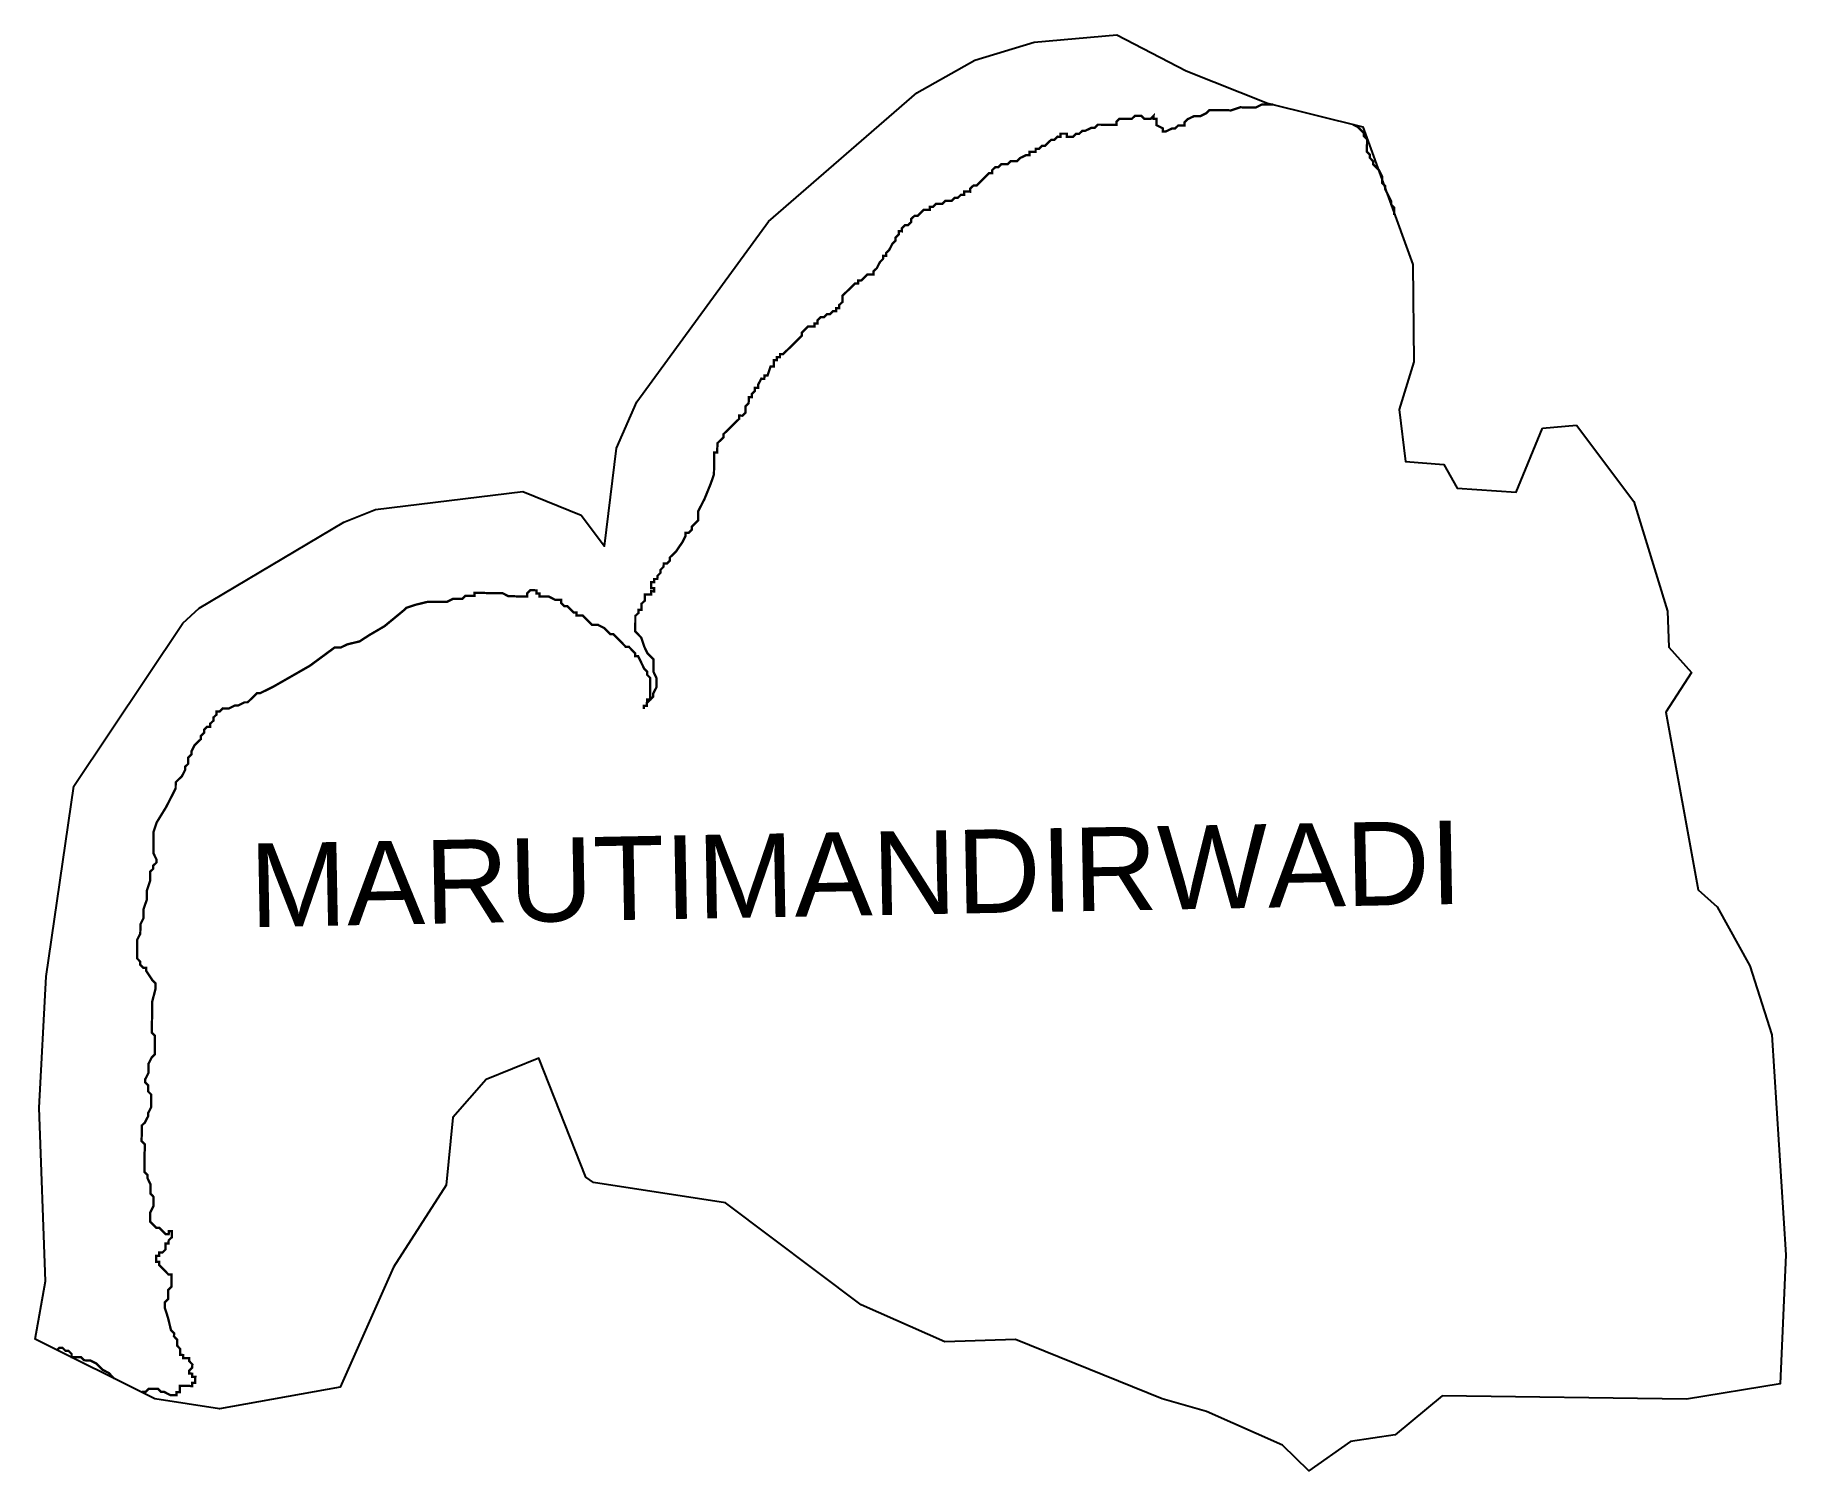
# Model space of a CAD drawing. Header units: metres. Extents: x 307300 to 309578, y 1927148 to 1929017.
import ezdxf

# ---------------------------------------------------------------- set-up
doc = ezdxf.new("R2010")
doc.units = ezdxf.units.M
for name, color, linetype in [('HAZARDS LINE', 1, 'Continuous'), ('village', 3, 'Continuous'), ('VILLAGE NAME', 250, 'Continuous')]:
    doc.layers.add(name, color=color, linetype=linetype)
doc.styles.get("Standard").update_dxf_attribs({"font": 'simplex.shx'})

msp = doc.modelspace()

# ---------------------------------------------------------------- linework, layer by layer
at = {"layer": 'HAZARDS LINE', "lineweight": 18, "const_width": 3.02}
for points in [[(307439.3, 1927250.5), (307440.2, 1927251.4), (307444.3, 1927251.4), (307448.3, 1927255.4), (307452.3, 1927255.4), (307456.4, 1927255.3), (307460.4, 1927255.3), (307464.4, 1927251.2), (307468.4, 1927251.2), (307476.4, 1927247.1), (307480.5, 1927247.1), (307484.5, 1927247), (307484.5, 1927251.1), (307488.6, 1927251), (307488.6, 1927255), (307488.6, 1927259.1), (307492.7, 1927259), (307496.7, 1927259), (307500.7, 1927259), (307504.7, 1927258.9), (307504.8, 1927263), (307508.8, 1927262.9), (307508.8, 1927267), (307508.9, 1927271), (307504.8, 1927271), (307504.9, 1927275), (307500.8, 1927275.1), (307500.9, 1927279.1), (307504.9, 1927283.1), (307505, 1927287.1), (307501, 1927291.2), (307501, 1927295.2), (307497, 1927295.3), (307493, 1927295.3), (307493, 1927299.3), (307489, 1927299.4), (307489, 1927303.4), (307489, 1927307.4), (307485.1, 1927311.5), (307485.1, 1927315.5), (307485.1, 1927319.5), (307481.1, 1927323.6), (307481.2, 1927327.6), (307477.2, 1927331.7), (307473.3, 1927347.8), (307469.4, 1927360), (307469.4, 1927368), (307473.5, 1927372), (307473.5, 1927376), (307473.6, 1927384.1), (307477.7, 1927388.1), (307477.7, 1927392.1), (307477.7, 1927396.1), (307477.8, 1927400.2), (307477.8, 1927404.2), (307473.8, 1927404.2), (307469.8, 1927408.3), (307465.8, 1927412.3), (307461.8, 1927416.4), (307461.8, 1927420.4), (307457.8, 1927420.5), (307457.8, 1927424.5), (307457.9, 1927428.5), (307461.9, 1927428.5), (307461.9, 1927432.5), (307466, 1927432.5), (307470, 1927436.5), (307470.1, 1927444.5), (307474.1, 1927444.5), (307474.2, 1927448.5), (307478.2, 1927452.5), (307478.3, 1927456.6), (307478.3, 1927460.6), (307474.3, 1927460.6), (307474.2, 1927456.6), (307470.2, 1927456.6), (307466.2, 1927460.7), (307462.2, 1927464.7), (307458.2, 1927464.8), (307454.2, 1927468.8), (307450.2, 1927472.9), (307450.2, 1927476.9), (307450.3, 1927481), (307450.3, 1927485), (307454.4, 1927493), (307454.4, 1927497), (307454.5, 1927505.1), (307450.5, 1927509.2), (307450.6, 1927513.2), (307450.6, 1927521.2), (307446.7, 1927529.3), (307446.7, 1927533.4), (307442.7, 1927537.4), (307442.7, 1927541.5), (307442.8, 1927549.5), (307442.9, 1927561.6), (307443, 1927565.6), (307443, 1927569.6), (307443, 1927573.7), (307439, 1927577.7), (307439.1, 1927585.8), (307439.1, 1927589.8), (307439.2, 1927593.9), (307439.2, 1927597.9), (307443.3, 1927601.9), (307447.4, 1927609.9), (307447.4, 1927613.9), (307451.5, 1927621.9), (307451.5, 1927626), (307451.6, 1927634), (307451.6, 1927638.1), (307447.6, 1927642.1), (307447.7, 1927650.2), (307443.7, 1927654.2), (307443.8, 1927658.3), (307447.9, 1927666.3), (307447.9, 1927670.3), (307448, 1927678.4), (307452.1, 1927686.4), (307456.1, 1927690.4), (307456.2, 1927694.4), (307456.2, 1927698.4), (307456.2, 1927702.5), (307456.3, 1927706.5), (307456.3, 1927710.5), (307456.3, 1927714.6), (307452.3, 1927718.6), (307452.4, 1927722.6), (307452.4, 1927726.7), (307452.5, 1927734.7), (307452.7, 1927758.9), (307456.9, 1927775), (307456.9, 1927783), (307452.9, 1927787.1), (307445, 1927799.2), (307445, 1927803.3), (307441, 1927803.3), (307437, 1927807.4), (307437, 1927811.4), (307433, 1927815.5), (307433.1, 1927819.5), (307433.1, 1927823.5), (307433.1, 1927827.5), (307433.2, 1927831.6), (307433.2, 1927835.6), (307433.2, 1927839.6), (307437.3, 1927847.6), (307437.4, 1927859.7), (307441.5, 1927867.8), (307441.6, 1927871.8), (307441.6, 1927875.8), (307441.6, 1927879.8), (307445.8, 1927891.9), (307445.9, 1927899.9), (307445.9, 1927904), (307450, 1927916), (307450.1, 1927928.1), (307454.2, 1927932.1), (307454.2, 1927936.1), (307458.3, 1927940.1), (307458.3, 1927944.1), (307454.4, 1927952.2), (307454.4, 1927956.3), (307454.5, 1927968.3), (307454.5, 1927972.4), (307454.6, 1927980.4), (307458.7, 1927992.5), (307471, 1928012.5), (307483.3, 1928036.6), (307483.3, 1928040.6), (307483.4, 1928044.6), (307487.4, 1928048.6), (307491.5, 1928052.6), (307495.6, 1928060.6), (307495.6, 1928064.7), (307499.7, 1928068.7), (307499.7, 1928076.7), (307503.8, 1928080.7), (307503.8, 1928084.7), (307507.9, 1928092.8), (307512, 1928096.8), (307516.1, 1928100.7), (307516.1, 1928104.8), (307520.2, 1928108.8), (307520.2, 1928112.8), (307524.3, 1928116.8), (307528.3, 1928116.8), (307528.3, 1928120.8), (307532.4, 1928124.8), (307532.4, 1928128.8), (307536.5, 1928132.8), (307536.5, 1928136.8), (307540.5, 1928136.8), (307544.6, 1928140.8), (307548.6, 1928140.7), (307552.7, 1928140.7), (307560.7, 1928144.7), (307564.8, 1928144.6), (307572.9, 1928148.6), (307576.9, 1928148.6), (307585, 1928156.5), (307589.1, 1928160.5), (307593.1, 1928160.5), (307609.3, 1928168.4), (307657.9, 1928196.2), (307690.3, 1928220.1), (307698.3, 1928220), (307706.4, 1928224), (307722.6, 1928227.9), (307734.7, 1928235.8), (307755, 1928247.7), (307779.3, 1928267.7), (307783.4, 1928271.6), (307795.5, 1928275.6), (307811.6, 1928279.5), (307831.8, 1928279.3), (307835.8, 1928279.2), (307843.9, 1928283.2), (307851.9, 1928283.1), (307856, 1928283.1), (307860, 1928287.1), (307872.1, 1928287), (307872.1, 1928291), (307876.2, 1928291), (307880.2, 1928290.9), (307884.2, 1928290.9), (307892.3, 1928290.8), (307896.3, 1928290.8), (307900.3, 1928290.8), (307904.4, 1928290.7), (307908.4, 1928290.7), (307916.4, 1928286.6), (307920.4, 1928286.6), (307928.5, 1928286.5), (307932.5, 1928286.5), (307936.5, 1928286.4), (307940.6, 1928286.4), (307940.6, 1928290.4), (307944.7, 1928294.4), (307948.7, 1928294.4), (307952.7, 1928294.3), (307952.7, 1928290.3), (307956.7, 1928290.3), (307956.7, 1928286.3), (307960.7, 1928286.2), (307964.7, 1928286.2), (307968.8, 1928286.2), (307976.8, 1928282.1), (307980.8, 1928282), (307984.8, 1928282), (307984.8, 1928278), (307988.8, 1928273.9), (307992.8, 1928273.9), (307996.8, 1928269.8), (308000.8, 1928265.7), (308004.8, 1928265.7), (308004.8, 1928261.7), (308008.8, 1928261.6), (308012.9, 1928261.6), (308016.9, 1928257.5), (308024.8, 1928249.4), (308028.9, 1928249.4), (308032.9, 1928249.3), (308040.9, 1928245.2), (308044.9, 1928241.2), (308048.9, 1928237.1), (308052.9, 1928237.1), (308056.9, 1928233), (308060.9, 1928229), (308064.9, 1928224.9), (308068.9, 1928220.8), (308072.9, 1928220.8), (308076.9, 1928216.7), (308080.9, 1928212.7), (308080.9, 1928208.6), (308084.9, 1928208.6), (308088.9, 1928200.5), (308092.8, 1928192.4), (308096.8, 1928188.4), (308096.8, 1928184.3), (308100.8, 1928180.3), (308100.7, 1928176.2), (308100.7, 1928172.2), (308100.7, 1928168.2), (308100.6, 1928164.2), (308100.6, 1928160.1), (308100.6, 1928156.1), (308100.5, 1928152.1), (308096.5, 1928152.1), (308096.4, 1928144.1), (308092.4, 1928144.1), (308092.4, 1928140.1), (308092.4, 1928144.1), (308096.4, 1928144.1), (308096.5, 1928148.1), (308100.5, 1928152.1), (308104.6, 1928156.1), (308104.6, 1928160.1), (308108.7, 1928168.1), (308108.7, 1928172.1), (308108.8, 1928176.2), (308108.8, 1928180.2), (308104.9, 1928188.3), (308104.9, 1928192.3), (308104.9, 1928196.3), (308105, 1928200.4), (308105, 1928204.4), (308101, 1928208.5), (308097, 1928212.5), (308093.1, 1928220.6), (308089.1, 1928232.7), (308085.1, 1928236.8), (308081.1, 1928240.9), (308081.2, 1928244.9), (308081.2, 1928248.9), (308081.3, 1928252.9), (308081.3, 1928257), (308081.3, 1928261), (308085.4, 1928265), (308085.4, 1928269), (308089.4, 1928269), (308089.5, 1928273), (308089.5, 1928277), (308093.6, 1928281), (308093.6, 1928285.1), (308093.6, 1928289.1), (308097.7, 1928289.1), (308101.7, 1928289), (308101.7, 1928293.1), (308105.8, 1928293), (308105.8, 1928297), (308101.8, 1928297.1), (308101.8, 1928301.1), (308101.8, 1928305.1), (308105.9, 1928305.1), (308105.9, 1928309.1), (308109.9, 1928309.1), (308110, 1928313.1), (308114, 1928317.1), (308114.1, 1928321.1), (308118.1, 1928325.1), (308118.2, 1928329.2), (308122.2, 1928329.1), (308126.3, 1928333.1), (308126.3, 1928337.2), (308130.3, 1928341.1), (308134.4, 1928345.1), (308142.6, 1928357.2), (308146.7, 1928365.2), (308146.7, 1928369.2), (308150.7, 1928369.2), (308154.8, 1928373.2), (308154.8, 1928377.2), (308158.9, 1928381.2), (308163, 1928385.2), (308163, 1928389.2), (308163, 1928393.2), (308163.1, 1928397.3), (308171.3, 1928413.3), (308179.5, 1928433.4), (308183.6, 1928445.4), (308183.7, 1928457.5), (308183.8, 1928469.6), (308183.9, 1928473.6), (308187.9, 1928473.6), (308187.9, 1928477.6), (308188, 1928481.6), (308188, 1928485.7), (308192.1, 1928489.7), (308196.1, 1928493.6), (308196.1, 1928497.7), (308200.2, 1928501.7), (308204.3, 1928505.7), (308208.3, 1928509.7), (308216.5, 1928517.6), (308216.5, 1928521.7), (308220.5, 1928521.6), (308224.6, 1928525.6), (308224.6, 1928529.7), (308224.7, 1928533.7), (308228.7, 1928537.7), (308228.8, 1928541.7), (308228.8, 1928545.7), (308232.8, 1928545.7), (308232.8, 1928549.7), (308236.9, 1928553.7), (308236.9, 1928557.7), (308241, 1928557.7), (308241, 1928561.7), (308245.1, 1928569.8), (308249.1, 1928569.7), (308249.2, 1928573.8), (308253.2, 1928573.7), (308257.3, 1928585.8), (308261.4, 1928585.7), (308261.4, 1928589.8), (308261.4, 1928593.8), (308265.5, 1928593.8), (308265.5, 1928597.8), (308269.5, 1928597.7), (308269.5, 1928601.8), (308273.6, 1928601.7), (308277.6, 1928605.7), (308281.7, 1928609.7), (308285.8, 1928613.7), (308289.8, 1928617.7), (308293.9, 1928621.7), (308298, 1928625.7), (308298, 1928629.7), (308302, 1928633.7), (308306.1, 1928637.7), (308310.1, 1928637.7), (308314.2, 1928637.6), (308314.2, 1928641.7), (308318.2, 1928641.6), (308318.3, 1928645.7), (308322.3, 1928649.7), (308326.4, 1928649.6), (308330.4, 1928653.6), (308334.4, 1928653.6), (308338.5, 1928657.6), (308342.5, 1928657.5), (308342.6, 1928661.6), (308346.6, 1928661.5), (308346.6, 1928665.6), (308350.7, 1928669.6), (308350.8, 1928677.6), (308354.8, 1928681.6), (308358.9, 1928685.6), (308362.9, 1928689.6), (308367, 1928693.6), (308371, 1928693.5), (308371.1, 1928697.6), (308375.1, 1928697.5), (308379.2, 1928701.5), (308383.2, 1928705.5), (308387.3, 1928705.5), (308391.3, 1928705.5), (308391.3, 1928709.5), (308395.4, 1928713.5), (308399.5, 1928721.5), (308403.5, 1928725.5), (308403.6, 1928729.5), (308407.6, 1928729.5), (308407.6, 1928733.5), (308411.7, 1928737.5), (308415.8, 1928745.5), (308419.9, 1928749.5), (308419.9, 1928753.5), (308424, 1928757.5), (308424, 1928761.6), (308428, 1928761.5), (308428, 1928765.6), (308432.1, 1928769.6), (308436.1, 1928769.5), (308440.2, 1928773.5), (308440.2, 1928777.5), (308444.3, 1928781.5), (308448.3, 1928781.5), (308452.4, 1928785.5), (308456.4, 1928789.5), (308460.5, 1928789.4), (308464.5, 1928789.4), (308464.5, 1928793.4), (308468.6, 1928793.4), (308472.6, 1928797.4), (308476.7, 1928797.4), (308480.7, 1928797.3), (308484.7, 1928801.3), (308488.8, 1928801.3), (308492.8, 1928801.3), (308496.9, 1928805.2), (308500.9, 1928805.2), (308505, 1928809.2), (308509, 1928809.2), (308509, 1928813.2), (308513, 1928813.2), (308517.1, 1928813.1), (308517.1, 1928817.2), (308521.2, 1928821.1), (308525.2, 1928821.1), (308529.3, 1928825.1), (308533.3, 1928829.1), (308537.4, 1928833.1), (308541.4, 1928837.1), (308545.5, 1928837), (308545.5, 1928841.1), (308549.6, 1928845.1), (308553.6, 1928845), (308557.7, 1928849), (308561.7, 1928849), (308565.7, 1928849), (308569.8, 1928853), (308573.8, 1928852.9), (308577.8, 1928852.9), (308581.9, 1928856.9), (308590, 1928860.8), (308594, 1928860.8), (308594, 1928864.8), (308598.1, 1928864.8), (308602.1, 1928864.8), (308602.1, 1928868.8), (308606.2, 1928868.7), (308610.2, 1928872.7), (308614.2, 1928872.7), (308618.3, 1928876.7), (308622.4, 1928880.7), (308626.4, 1928880.7), (308630.5, 1928884.7), (308634.5, 1928884.6), (308634.5, 1928888.6), (308638.6, 1928888.6), (308642.6, 1928888.6), (308642.5, 1928884.5), (308646.6, 1928884.5), (308650.6, 1928884.5), (308654.7, 1928888.5), (308658.7, 1928888.4), (308662.8, 1928892.4), (308666.8, 1928892.4), (308674.9, 1928896.4), (308678.9, 1928896.3), (308683, 1928900.3), (308687, 1928900.3), (308691, 1928900.2), (308699.1, 1928900.2), (308703.1, 1928900.1), (308707.1, 1928900.1), (308707.2, 1928904.1), (308711.2, 1928908.1), (308715.2, 1928908.1), (308719.3, 1928908.1), (308723.3, 1928908), (308727.3, 1928908), (308731.4, 1928912), (308735.4, 1928911.9), (308739.4, 1928911.9), (308743.4, 1928907.8), (308747.5, 1928907.8), (308751.5, 1928907.8), (308755.6, 1928911.8), (308755.5, 1928907.7), (308759.5, 1928907.7), (308759.5, 1928903.7), (308759.5, 1928899.6), (308767.5, 1928895.5), (308767.5, 1928891.5), (308771.5, 1928891.5), (308779.6, 1928895.4), (308783.6, 1928895.4), (308787.7, 1928899.4), (308795.7, 1928899.3), (308795.8, 1928903.4), (308799.8, 1928907.4), (308807.9, 1928911.3), (308816, 1928911.2), (308824.1, 1928915.2), (308828.1, 1928919.2), (308832.1, 1928919.2), (308836.2, 1928919.1), (308840.2, 1928919.1), (308848.3, 1928919), (308852.3, 1928919), (308856.3, 1928918.9), (308868.4, 1928922.9), (308872.5, 1928922.8), (308884.5, 1928922.7), (308888.6, 1928922.7), (308896.7, 1928926.7), (308900.7, 1928926.6), (308911.4, 1928926.5)], [(307328.9, 1927305.7), (307332, 1927308.8), (307336, 1927308.7), (307340, 1927304.7), (307344, 1927304.6), (307348, 1927300.6), (307348, 1927296.6), (307352, 1927296.5), (307356, 1927296.5), (307360.1, 1927296.4), (307364.1, 1927292.4), (307368.1, 1927292.3), (307372.1, 1927292.3), (307380.1, 1927288.2), (307384.1, 1927284.2), (307388.1, 1927280.1), (307396.1, 1927276), (307400.1, 1927271.9), (307403.7, 1927268.3)]]:
    msp.add_lwpolyline(points, dxfattribs=at)
at = {"layer": 'HAZARDS LINE', "lineweight": 18}
msp.add_lwpolyline([(309015.3, 1928900.4, 3.02, 3.02, 0), (309021.3, 1928897.4, 3.02, 3.02, 0), (309025.2, 1928893.3, 3.02, 3.02, 0), (309029.2, 1928889.2, 3.02, 3.02, 0), (309029.2, 1928885.2, 3.02, 3.02, 0), (309033.2, 1928881.2, 3.02, 3.02, 0), (309033.2, 1928877.1, 3.02, 3.02, 0), (309033.1, 1928873.1, 3.02, 3.02, 0), (309033.1, 1928869.1, 3.02, 3.02, 0), (309033.1, 1928865, 3.02, 3.02, 0), (309037, 1928861, 3.02, 3.02, 0), (309037, 1928857, 3.02, 3.02, 0), (309041, 1928852.9, 3.02, 3.02, 0), (309041, 1928848.9, 3.02, 3.02, 0), (309045, 1928844.8, 3.02, 3.02, 0), (309049, 1928840.7, 3.02, 3.02, 0), (309052.9, 1928832.6, 3.02, 3.02, 0), (309052.8, 1928824.6, 3.02, 3.02, 0), (309056.8, 1928820.5, 3.02, 3.02, 0), (309056.8, 1928816.5, 3.02, 3.02, 0), (309064.7, 1928800.3, 3.02, 3.02, 0), (309064.7, 1928796.3, 3.02, 3.02, 0), (309068.7, 1928792.2, 3.02, 3.02, 0), (309068.6, 1928784.2, 3.02, 3.02, 0), (309068.8, 1928784.2, 3.02, 3.02, 0)], format="xyseb", dxfattribs=at)
at = {"layer": 'village', "flags": 128}
msp.add_lwpolyline([(309261.5, 1928505.3), (309305.5, 1928509.2)], dxfattribs=at)
at = {"layer": 'village', "color": 3, "true_color": 0x00ff00}
for points in [[(309578.2, 1927429.7, 0), (309570.7, 1927262, 0), (309570.5, 1927262, 0), (309448.6, 1927241.9, 0), (309131, 1927246.2, 0), (309069.7, 1927195.3, 0), (309011.6, 1927186.7, 0), (308957.4, 1927148.4, 0), (308923.2, 1927182.1, 0), (308824.4, 1927226, 0), (308766.5, 1927242.1, 0), (308575.7, 1927319.3, 0), (308483.8, 1927316.3, 0), (308375.3, 1927364.8, 0), (308198.4, 1927497.2, 0), (308026.9, 1927523.6, 0), (308017.1, 1927530.6, 0), (307955.8, 1927685.5, 0), (307887.4, 1927657.8, 0), (307844, 1927608.5, 0), (307835, 1927520.1, 0), (307766.6, 1927413.5, 0), (307697.4, 1927257.6, 0), (307540.3, 1927229.4, 0), (307456.1, 1927242.1, 0), (307300.3, 1927320, 0), (307314, 1927395.3, 0), (307305.7, 1927620.8, 0), (307314.9, 1927791.9, 0), (307350.6, 1928039.7, 0), (307492.6, 1928251.7, 0), (307514, 1928271.3, 0), (307702.2, 1928383, 0), (307743.3, 1928399.7, 0), (307934.9, 1928422.9, 0), (308010.7, 1928392, 0), (308041.1, 1928351.7, 0), (308056.9, 1928479.5, 0), (308083.3, 1928539.5, 0), (308254.5, 1928774.3, 0), (308447.4, 1928941.9, 0), (308523.1, 1928984.4, 0), (308600, 1929007.5, 0), (308707.8, 1929017, 0), (308798.1, 1928970.5, 0), (308903.8, 1928928.4, 0), (309027.6, 1928897.3, 0), (309092.8, 1928718.5, 0), (309093.9, 1928591.5, 0), (309075.2, 1928529.6, 0), (309083.1, 1928462.1, 0), (309132.9, 1928457.9, 0), (309150.4, 1928427.2, 0), (309227.4, 1928422.2, 0), (309261.5, 1928505.3, 0)], [(309305.5, 1928509.2, 0), (309380.5, 1928409.9, 0), (309424, 1928267.2, 0), (309425.8, 1928220.3, 0), (309455.3, 1928187.4, 0), (309421.9, 1928135.9, 0), (309463.8, 1927904.6, 0), (309488.7, 1927882.3, 0), (309531.2, 1927805.6, 0), (309559.8, 1927715.9, 0), (309578.2, 1927429.7, 0)]]:
    msp.add_polyline3d(points, dxfattribs=at)

# ---------------------------------------------------------------- texts
at = {"layer": 'VILLAGE NAME', "insert": (307578.2, 1927964.7), "char_height": 108.748, "attachment_point": 1, "rotation": 1.1028}
msp.add_mtext_dynamic_manual_height_columns('{\\fArial|b0|i0|c0|p34;MARUTIMANDIRWADI}', width=1571.314, gutter_width=543.7, heights=[0], dxfattribs=at)

doc.saveas('drawing.dxf')
